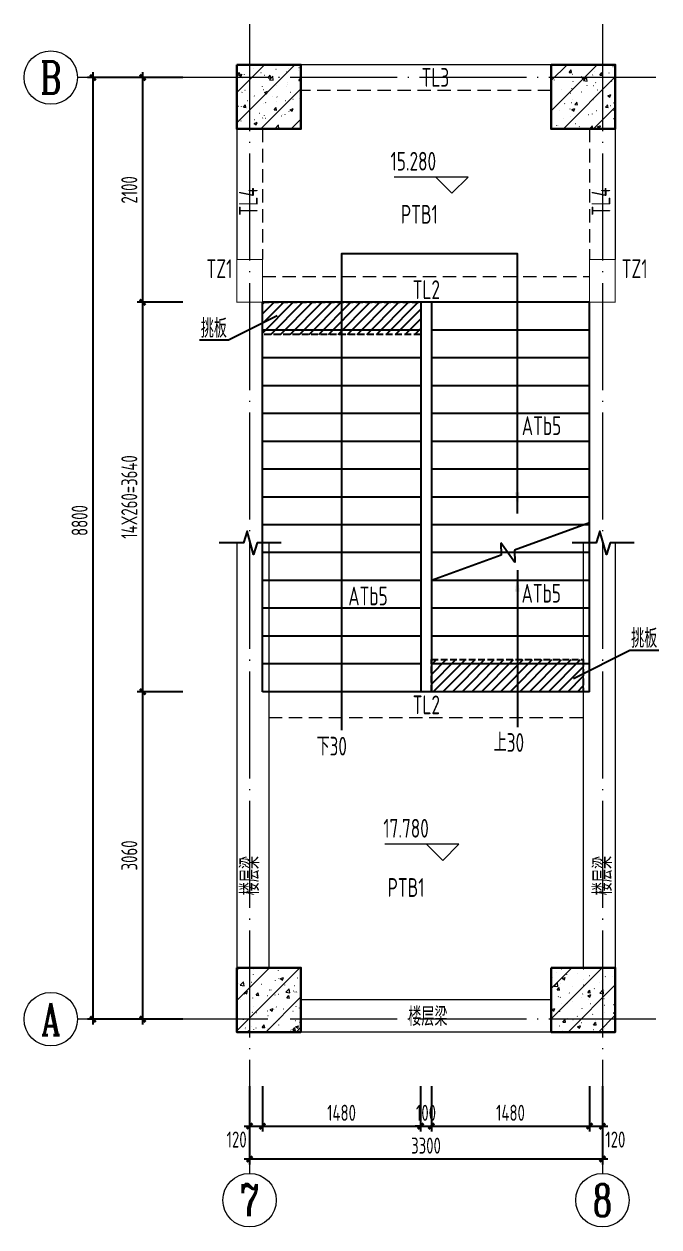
# Model space of a CAD drawing. Extents: x 56246 to 893198, y -950445 to -423535.
# Drawn here: x 442714 to 448653, y -490251 to -479009 of the extents above; entities that cross this region are included whole.
import ezdxf
from ezdxf.enums import TextEntityAlignment as Align

# ---------------------------------------------------------------- set-up
doc = ezdxf.new("R2010")
doc.units = 0
doc.header["$LTSCALE"] = 500
for name, pattern in [('CONTINOUS', [0]), ('DASH', [0.35, 0.25, -0.1]), ('DOTE', [2.42, 2, -0.2, 0.02, -0.2]), ('HIDDEN', [0.375, 0.25, -0.125])]:
    doc.linetypes.add(name, pattern=pattern)
for name, color, linetype, lineweight in [('0S-板-上层柱线', 6, 'Continuous', 18), ('0S-柱-线', 50, 'Continuous', 30), ('0S-梁-不可见', 4, 'HIDDEN', 18), ('0S-梁-线', 5, 'Continuous', 18), ('0S-楼梯-文字', 4, 'Continuous', 20), ('0S-轴线', 1, 'DOTE', 13), ('0S-轴线尺寸', 6, 'CONTINOUS', 18), ('0S-轴线编号', 6, 'CONTINOUS', 18), ('上层柱线', 6, 'Continuous', 18)]:
    doc.layers.add(name, color=color, linetype=linetype, lineweight=lineweight)
for name, color, linetype in [('PUB_DIM', 3, 'Continuous'), ('STAIR', 4, 'Continuous'), ('TEXT_LT', 90, 'Continuous'), ('THIN', 7, 'Continuous')]:
    doc.layers.add(name, color=color, linetype=linetype)
doc.styles.add('TSSD_Axis', font='complex.shx', dxfattribs={"width": 0.7, "bigfont": 'hztxt.shx'})
doc.styles.add('TSSD_DIMENSION', font='tssdeng.shx', dxfattribs={"width": 0.7, "bigfont": 'Hztxt.shx'})
doc.styles.add('TSSD_Rein', font='Tssdeng.shx', dxfattribs={"width": 0.7, "bigfont": 'hztxt.shx'})
doc.dimstyles.new('TSSD_50_50', dxfattribs={"dimtxt": 150, "dimasz": 50, "dimexe": 50, "dimexo": 125, "dimgap": 50, "dimtad": 1, "dimdec": 0, "dimzin": 0, "dimdsep": 46, "dimtxsty": 'TSSD_DIMENSION', "dimblk": 'ARCHTICK', "dimblk1": 'ARCHTICK', "dimblk2": 'ARCHTICK', "dimcen": 0, "dimdle": 50, "dimclrt": 7, "dimadec": 0, "dimazin": 0, "dimtfac": 1, "dimtdec": 0, "dimtix": 1, "dimtmove": 2, "dimatfit": 3, "dimfxl": 1, "dimtolj": 1, "dimtzin": 0, "dimarcsym": 0})
pattern_1 = [(45, (-4716.75, -36984.65), (-141.421356, 141.421356), []), (50, (-4716.75, -36984.65), (286.90407, -25.10085), [30, -330]), (355, (-4716.75, -36984.65), (-55.50053, 300.87685), [24, -264]), (100.4514, (-4692.84, -36986.74), (231.40375, 275.77582), [25.49608, -280.45684]), (46.1842, (-4716.75, -36904.65), (426.89642, -66.2076), [45, -495]), (96.6356, (-4681.18, -36910.17), (373.86508, 389.64715), [38.24412, -420.6852]), (351.1842, (-4716.75, -36904.65), (373.86478, 389.64744), [36, -396]), (21, (-4676.75, -36924.65), (238.76282, -161.04756), [30, -330]), (326, (-4676.75, -36924.65), (97.32613, 290.06002), [24, -264]), (71.4514, (-4656.86, -36938.07), (336.08905, 129.0122), [25.49608, -280.45684]), (37.5, (-4716.75, -36984.65), (4.863942, 133.157542), [2, -260.8, 2, -268, 2, -265]), (7.5, (-4716.75, -36984.65), (105.227815, 157.764685), [2, -152.8, 2, -254.8, 2, -101]), (327.5, (-4805.95, -36984.65), (213.528974, -9.021949), [2, -100, 2, -312, 2, -414]), (317.5, (-4845.95, -36984.65), (233.27447, 40.041993), [2, -130, 2, -207.2, 2, -294])]

# ---------------------------------------------------------------- blocks, each defined once
blk = doc.blocks.new('_ArchTick')
at = {"color": 0, "linetype": 'ByBlock', "const_width": 0.5}
blk.add_lwpolyline([(-0.53, -0.53), (0.53, 0.53)], dxfattribs=at)
blk = doc.blocks.new('*D749')
at = {"layer": '0S-轴线尺寸', "color": 0, "lineweight": -2, "transparency": 16777216}
for p, q in [((444824, -488934), (444824, -489666)), ((448124, -488934), (448124, -489666)), ((448174, -489616), (444774, -489616))]:
    blk.add_line(p, q, dxfattribs=at)
at = {"layer": 'Defpoints', "color": 0, "transparency": 16777216}
for p in [(444824, -488809), (448124, -488809), (444824, -489616)]:
    blk.add_point(p, dxfattribs=at)
at = {"layer": '0S-轴线尺寸', "color": 0, "lineweight": -2, "transparency": 16777216, "xscale": 50, "yscale": 50, "zscale": 50, "rotation": 180}
blk.add_blockref('_ArchTick', (444824, -489616), dxfattribs=at)
at = {"layer": '0S-轴线尺寸', "color": 0, "lineweight": -2, "transparency": 16777216, "xscale": 50, "yscale": 50, "zscale": 50}
blk.add_blockref('_ArchTick', (448124, -489616), dxfattribs=at)
at = {"layer": '0S-轴线尺寸', "color": 7, "transparency": 16777216, "insert": (446474, -489491), "char_height": 150, "attachment_point": 5, "style": 'TSSD_DIMENSION'}
blk.add_mtext('\\A1;3300', dxfattribs=at)
blk = doc.blocks.new('*D750')
at = {"layer": '0S-轴线尺寸', "color": 0, "lineweight": -2, "transparency": 16777216}
for p, q in [((444199, -479509), (443309, -479509)), ((443359, -479459), (443359, -488359)), ((444199, -488309), (443309, -488309))]:
    blk.add_line(p, q, dxfattribs=at)
at = {"layer": 'Defpoints', "color": 0, "transparency": 16777216}
for p in [(444324, -479509), (443359, -488309), (444324, -488309)]:
    blk.add_point(p, dxfattribs=at)
at = {"layer": '0S-轴线尺寸', "color": 0, "lineweight": -2, "transparency": 16777216, "xscale": 50, "yscale": 50, "zscale": 50}
for p, rotation in [((443359, -479509), 90), ((443359, -488309), 270)]:
    blk.add_blockref('_ArchTick', p, dxfattribs=dict(at, rotation=rotation))
at = {"layer": '0S-轴线尺寸', "color": 7, "transparency": 16777216, "insert": (443234, -483649), "char_height": 150, "attachment_point": 5, "rotation": 90, "style": 'TSSD_DIMENSION'}
blk.add_mtext('\\A1;8800', dxfattribs=at)
blk = doc.blocks.new('*D751')
at = {"layer": '0S-轴线尺寸', "color": 0, "lineweight": -2, "transparency": 16777216}
for p, q in [((446524, -488934), (446524, -489359)), ((448004, -488934), (448004, -489359)), ((446474, -489309), (448054, -489309))]:
    blk.add_line(p, q, dxfattribs=at)
at = {"layer": 'Defpoints', "color": 0, "transparency": 16777216}
for p in [(446524, -488809), (448004, -488809), (448004, -489309)]:
    blk.add_point(p, dxfattribs=at)
at = {"layer": '0S-轴线尺寸', "color": 0, "lineweight": -2, "transparency": 16777216, "xscale": 50, "yscale": 50, "zscale": 50, "rotation": 180}
blk.add_blockref('_ArchTick', (446524, -489309), dxfattribs=at)
at = {"layer": '0S-轴线尺寸', "color": 0, "lineweight": -2, "transparency": 16777216, "xscale": 50, "yscale": 50, "zscale": 50}
blk.add_blockref('_ArchTick', (448004, -489309), dxfattribs=at)
at = {"layer": '0S-轴线尺寸', "color": 7, "transparency": 16777216, "insert": (447264, -489184), "char_height": 150, "attachment_point": 5, "style": 'TSSD_DIMENSION'}
blk.add_mtext('\\A1;1480', dxfattribs=at)
blk = doc.blocks.new('*D752')
at = {"layer": '0S-轴线尺寸', "color": 0, "lineweight": -2, "transparency": 16777216}
for p, q in [((448004, -488934), (448004, -489359)), ((448124, -488934), (448124, -489359)), ((447954, -489309), (448174, -489309))]:
    blk.add_line(p, q, dxfattribs=at)
at = {"layer": 'Defpoints', "color": 0, "transparency": 16777216}
for p in [(448004, -488809), (448124, -488809), (448124, -489309)]:
    blk.add_point(p, dxfattribs=at)
at = {"layer": '0S-轴线尺寸', "color": 0, "lineweight": -2, "transparency": 16777216, "xscale": 50, "yscale": 50, "zscale": 50, "rotation": 180}
blk.add_blockref('_ArchTick', (448004, -489309), dxfattribs=at)
at = {"layer": '0S-轴线尺寸', "color": 0, "lineweight": -2, "transparency": 16777216, "xscale": 50, "yscale": 50, "zscale": 50}
blk.add_blockref('_ArchTick', (448124, -489309), dxfattribs=at)
at = {"layer": '0S-轴线尺寸', "color": 7, "transparency": 16777216, "insert": (448245, -489434), "char_height": 150, "attachment_point": 5, "style": 'TSSD_DIMENSION'}
blk.add_mtext('\\A1;120', dxfattribs=at)
blk = doc.blocks.new('_ARROW')
blk.add_solid([(0, 0), (-1, 0.1), (-1, -0.1)])
blk = doc.blocks.new('*D753')
at = {"layer": '0S-轴线尺寸', "color": 0, "lineweight": -2, "transparency": 16777216}
for p, q in [((444199, -485249), (443774, -485249)), ((443824, -488359), (443824, -485199)), ((444199, -488309), (443774, -488309))]:
    blk.add_line(p, q, dxfattribs=at)
at = {"layer": 'Defpoints', "color": 0, "transparency": 16777216}
for p in [(443824, -485249), (444324, -485249), (444324, -488309)]:
    blk.add_point(p, dxfattribs=at)
at = {"layer": '0S-轴线尺寸', "color": 0, "lineweight": -2, "transparency": 16777216, "xscale": 50, "yscale": 50, "zscale": 50}
for p, rotation in [((443824, -485249), 90), ((443824, -488309), 270)]:
    blk.add_blockref('_ArchTick', p, dxfattribs=dict(at, rotation=rotation))
at = {"layer": '0S-轴线尺寸', "color": 7, "transparency": 16777216, "insert": (443699, -486779), "char_height": 150, "attachment_point": 5, "rotation": 90, "style": 'TSSD_DIMENSION'}
blk.add_mtext('\\A1;3060', dxfattribs=at)
blk = doc.blocks.new('*D754')
at = {"layer": '0S-轴线尺寸', "color": 0, "lineweight": -2, "transparency": 16777216}
for p, q in [((446424, -488934), (446424, -489359)), ((446524, -488934), (446524, -489359)), ((446424, -489309), (446374, -489309)), ((446424, -489309), (446524, -489309)), ((446524, -489309), (446574, -489309))]:
    blk.add_line(p, q, dxfattribs=at)
at = {"layer": 'Defpoints', "color": 0, "transparency": 16777216}
for p in [(446424, -488809), (446524, -488809), (446524, -489309)]:
    blk.add_point(p, dxfattribs=at)
at = {"layer": '0S-轴线尺寸', "color": 0, "lineweight": -2, "transparency": 16777216, "xscale": 50, "yscale": 50, "zscale": 50}
blk.add_blockref('_ArchTick', (446424, -489309), dxfattribs=at)
at = {"layer": '0S-轴线尺寸', "color": 0, "lineweight": -2, "transparency": 16777216, "xscale": 50, "yscale": 50, "zscale": 50, "rotation": 180}
blk.add_blockref('_ArchTick', (446524, -489309), dxfattribs=at)
at = {"layer": '0S-轴线尺寸', "color": 7, "transparency": 16777216, "insert": (446474, -489184), "char_height": 150, "attachment_point": 5, "style": 'TSSD_DIMENSION'}
blk.add_mtext('\\A1;100', dxfattribs=at)
blk = doc.blocks.new('*D755')
at = {"layer": '0S-轴线尺寸', "color": 0, "lineweight": -2, "transparency": 16777216}
for p, q in [((444944, -488934), (444944, -489359)), ((446424, -488934), (446424, -489359)), ((444894, -489309), (446474, -489309))]:
    blk.add_line(p, q, dxfattribs=at)
at = {"layer": 'Defpoints', "color": 0, "transparency": 16777216}
for p in [(444944, -488809), (446424, -488809), (446424, -489309)]:
    blk.add_point(p, dxfattribs=at)
at = {"layer": '0S-轴线尺寸', "color": 0, "lineweight": -2, "transparency": 16777216, "xscale": 50, "yscale": 50, "zscale": 50, "rotation": 180}
blk.add_blockref('_ArchTick', (444944, -489309), dxfattribs=at)
at = {"layer": '0S-轴线尺寸', "color": 0, "lineweight": -2, "transparency": 16777216, "xscale": 50, "yscale": 50, "zscale": 50}
blk.add_blockref('_ArchTick', (446424, -489309), dxfattribs=at)
at = {"layer": '0S-轴线尺寸', "color": 7, "transparency": 16777216, "insert": (445684, -489184), "char_height": 150, "attachment_point": 5, "style": 'TSSD_DIMENSION'}
blk.add_mtext('\\A1;1480', dxfattribs=at)
blk = doc.blocks.new('*D756')
at = {"layer": '0S-轴线尺寸', "color": 0, "lineweight": -2, "transparency": 16777216}
for p, q in [((444824, -488934), (444824, -489359)), ((444944, -488934), (444944, -489359)), ((444774, -489309), (444994, -489309))]:
    blk.add_line(p, q, dxfattribs=at)
at = {"layer": 'Defpoints', "color": 0, "transparency": 16777216}
for p in [(444824, -488809), (444944, -488809), (444944, -489309)]:
    blk.add_point(p, dxfattribs=at)
at = {"layer": '0S-轴线尺寸', "color": 0, "lineweight": -2, "transparency": 16777216, "xscale": 50, "yscale": 50, "zscale": 50, "rotation": 180}
blk.add_blockref('_ArchTick', (444824, -489309), dxfattribs=at)
at = {"layer": '0S-轴线尺寸', "color": 0, "lineweight": -2, "transparency": 16777216, "xscale": 50, "yscale": 50, "zscale": 50}
blk.add_blockref('_ArchTick', (444944, -489309), dxfattribs=at)
at = {"layer": '0S-轴线尺寸', "color": 7, "transparency": 16777216, "insert": (444703, -489434), "char_height": 150, "attachment_point": 5, "style": 'TSSD_DIMENSION'}
blk.add_mtext('\\A1;120', dxfattribs=at)
blk = doc.blocks.new('*D757')
at = {"layer": '0S-轴线尺寸', "color": 0, "lineweight": -2, "transparency": 16777216}
for p, q in [((444199, -479509), (443774, -479509)), ((443824, -481659), (443824, -479459)), ((444199, -481609), (443774, -481609))]:
    blk.add_line(p, q, dxfattribs=at)
at = {"layer": 'Defpoints', "color": 0, "transparency": 16777216}
for p in [(443824, -479509), (444324, -479509), (444324, -481609)]:
    blk.add_point(p, dxfattribs=at)
at = {"layer": '0S-轴线尺寸', "color": 0, "lineweight": -2, "transparency": 16777216, "xscale": 50, "yscale": 50, "zscale": 50}
for p, rotation in [((443824, -479509), 90), ((443824, -481609), 270)]:
    blk.add_blockref('_ArchTick', p, dxfattribs=dict(at, rotation=rotation))
at = {"layer": '0S-轴线尺寸', "color": 7, "transparency": 16777216, "insert": (443699, -480559), "char_height": 150, "attachment_point": 5, "rotation": 90, "style": 'TSSD_DIMENSION'}
blk.add_mtext('\\A1;2100', dxfattribs=at)
blk = doc.blocks.new('*D758')
at = {"layer": '0S-轴线尺寸', "color": 0, "lineweight": -2, "transparency": 16777216}
for p, q in [((443824, -485299), (443824, -481559)), ((444199, -481609), (443774, -481609)), ((444199, -485249), (443774, -485249))]:
    blk.add_line(p, q, dxfattribs=at)
at = {"layer": 'Defpoints', "color": 0, "transparency": 16777216}
for p in [(443824, -481609), (444324, -481609), (444324, -485249)]:
    blk.add_point(p, dxfattribs=at)
at = {"layer": '0S-轴线尺寸', "color": 0, "lineweight": -2, "transparency": 16777216, "xscale": 50, "yscale": 50, "zscale": 50}
for p, rotation in [((443824, -481609), 90), ((443824, -485249), 270)]:
    blk.add_blockref('_ArchTick', p, dxfattribs=dict(at, rotation=rotation))
at = {"layer": '0S-轴线尺寸', "color": 7, "transparency": 16777216, "insert": (443699, -483429), "char_height": 150, "attachment_point": 5, "rotation": 90, "style": 'TSSD_DIMENSION'}
blk.add_mtext('\\A1;14X260=3640', dxfattribs=at)
blk = doc.blocks.new('ts_axno')
at = {"color": 0, "linetype": 'ByBlock', "lineweight": -2}
blk.add_circle((0, 0), 0.5, dxfattribs=at)
at = {"color": 0, "linetype": 'ByBlock', "lineweight": -2, "style": 'TSSD_Axis', "width": 0.7}
blk.add_attdef('A', text='', height=0.6, dxfattribs=at).set_placement((0, 0), align=Align.MIDDLE_CENTER)

msp = doc.modelspace()

# ---------------------------------------------------------------- hatches: boundary and pattern name
h = msp.add_hatch()
h.set_pattern_fill('ANSI31', color=256, scale=20)
h.set_pattern_definition([(45, (125151.02, -11518.085), (-44.9012806, 44.9012806), [])])
h.paths.add_polyline_path([(446424.1518, -481909.1023), (444944.1518, -481909.1023), (444944.1518, -481609.1023), (446424.1518, -481609.1023)])
h = msp.add_hatch()
h.set_pattern_fill('ANSI31', color=256, scale=20)
h.set_pattern_definition([(45, (126671.02, -14858.085), (-44.9012806, 44.9012806), [])])
h.paths.add_polyline_path([(447944.1518, -485249.1023), (446524.1518, -485249.1023), (446524.1518, -484949.1023), (447944.1518, -484949.1023)])
at = {"layer": '上层柱线'}
h = msp.add_hatch(dxfattribs=at)
h.set_pattern_fill('钢筋混凝土', color=256, scale=40, pattern_type=2)
h.set_pattern_definition(pattern_1)
h.paths.add_polyline_path([(444704.1518, -479389.1023), (444704.1518, -479989.1023), (445304.1518, -479989.1023), (445304.1518, -479389.1023)])
h = msp.add_hatch(dxfattribs=at)
h.set_pattern_fill('钢筋混凝土', color=256, scale=40, pattern_type=2)
h.set_pattern_definition(pattern_1)
h.paths.add_polyline_path([(447644.1518, -479389.1023), (447644.1518, -479989.1023), (448244.1518, -479989.1023), (448244.1518, -479389.1023)])
h = msp.add_hatch(dxfattribs=at)
h.set_pattern_fill('钢筋混凝土', color=256, scale=40, pattern_type=2)
h.set_pattern_definition(pattern_1)
h.paths.add_polyline_path([(444704.1518, -487829.1023), (444704.1518, -488429.1023), (445304.1518, -488429.1023), (445304.1518, -487829.1023)])
h = msp.add_hatch(dxfattribs=at)
h.set_pattern_fill('钢筋混凝土', color=256, scale=40, pattern_type=2)
h.set_pattern_definition(pattern_1)
h.paths.add_polyline_path([(447644.1518, -487829.1023), (447644.1518, -488429.1023), (448244.1518, -488429.1023), (448244.1518, -487829.1023)])

# ---------------------------------------------------------------- linework, layer by layer
at = {"linetype": 'DASH', "ltscale": 0.5}
for points in [[(446424.1518, -481909.1023), (444944.1518, -481909.1023), (444944.1518, -481609.1023), (446424.1518, -481609.1023)], [(447944.1518, -485249.1023), (446524.1518, -485249.1023), (446524.1518, -484949.1023), (447944.1518, -484949.1023)]]:
    msp.add_lwpolyline(points, close=True, dxfattribs=at)
at = {"layer": '0S-板-上层柱线', "const_width": 10}
for points in [[(444704.1518, -481209.1023), (444944.1518, -481209.1023), (444944.1518, -481609.1023), (444704.1518, -481609.1023)], [(448004.1518, -481209.1023), (448244.1518, -481209.1023), (448244.1518, -481609.1023), (448004.1518, -481609.1023)]]:
    msp.add_lwpolyline(points, close=True, dxfattribs=at)
at = {"layer": '0S-柱-线'}
for points in [[(444704.1518, -479389.1023), (444704.1518, -479989.1023), (445304.1518, -479989.1023), (445304.1518, -479389.1023)], [(447644.1518, -479389.1023), (447644.1518, -479989.1023), (448244.1518, -479989.1023), (448244.1518, -479389.1023)], [(444704.1518, -487829.1023), (444704.1518, -488429.1023), (445304.1518, -488429.1023), (445304.1518, -487829.1023)], [(447644.1518, -487829.1023), (447644.1518, -488429.1023), (448244.1518, -488429.1023), (448244.1518, -487829.1023)]]:
    msp.add_lwpolyline(points, close=True, dxfattribs=at)
at = {"layer": '0S-梁-不可见'}
for p, q in [((447644.1518, -479629.1023), (445304.1518, -479629.1023)), ((444944.1518, -479989.1023), (444944.1518, -481209.1023)), ((448004.1518, -479989.1023), (448004.1518, -481209.1023)), ((444944.1518, -481369.1023), (448004.1518, -481369.1023)), ((445004.1518, -485489.1023), (447944.1518, -485489.1023))]:
    msp.add_line(p, q, dxfattribs=at)
at = {"layer": '0S-梁-线'}
for p, q in [((447644.1518, -479389.1023), (445304.1518, -479389.1023)), ((444704.1518, -479989.1023), (444704.1518, -481209.1023)), ((448244.1518, -479989.1023), (448244.1518, -481209.1023)), ((444944.1518, -481609.1023), (448004.1518, -481609.1023)), ((444704.1518, -483856.9579), (444704.1518, -487829.1023)), ((445004.1518, -483856.9579), (445004.1518, -487829.1023)), ((447944.1518, -483856.9579), (447944.1518, -487829.1023)), ((448244.1518, -483856.9579), (448244.1518, -487829.1023)), ((445004.1518, -485249.1023), (447944.1518, -485249.1023)), ((447644.1518, -488129.1023), (445304.1518, -488129.1023)), ((447644.1518, -488429.1023), (445304.1518, -488429.1023))]:
    msp.add_line(p, q, dxfattribs=at)
at = {"layer": '0S-楼梯-文字'}
for p, q in [((446717.0536, -480440.7375), (446177.0536, -480440.7375)), ((446567.0536, -480440.7375), (446717.0536, -480590.7375)), ((446867.0536, -480440.7375), (446567.0536, -480440.7375)), ((446717.0536, -480590.7375), (446867.0536, -480440.7375)), ((446629.9173, -486674.8471), (446089.9173, -486674.8471)), ((446479.9173, -486674.8471), (446629.9173, -486824.8471)), ((446779.9173, -486674.8471), (446479.9173, -486674.8471)), ((446629.9173, -486824.8471), (446779.9173, -486674.8471))]:
    msp.add_line(p, q, dxfattribs=at)
at = {"layer": '0S-轴线'}
for p, q in [((444824.1518, -479009.1023), (444824.1518, -488809.1023)), ((448124.1518, -479009.1023), (448124.1518, -488809.1023)), ((448624.1518, -479509.1023), (444324.1518, -479509.1023)), ((448624.1518, -488309.1023), (444324.1518, -488309.1023))]:
    msp.add_line(p, q, dxfattribs=at)
at = {"layer": '0S-轴线尺寸'}
for p, q in [((444824.1518, -488809.1023), (444824.1518, -489750.6864)), ((448124.1518, -488809.1023), (448124.1518, -489750.6864))]:
    msp.add_line(p, q, dxfattribs=at)
at = {"layer": '0S-轴线编号'}
for p, q in [((444324.1518, -479509.1023), (443214.4859, -479509.1023)), ((444324.1518, -488309.1023), (443214.4859, -488309.1023))]:
    msp.add_line(p, q, dxfattribs=at)
at = {"layer": 'PUB_DIM'}
for points in [[(447328.6959, -483584.4841), (447328.6959, -481157.2626), (445684.1518, -481157.2626), (445684.1518, -485607.4193)], [(447328.6959, -484113.7159), (447328.6959, -485579.8679)]]:
    msp.add_lwpolyline(points, dxfattribs=at)
at = {"layer": 'STAIR'}
for p, q in [((446424.1518, -481609.1023), (444944.1518, -481609.1023)), ((444944.1518, -485249.1023), (444944.1518, -481609.1023)), ((446524.1518, -481609.1023), (446424.1518, -481609.1023)), ((446424.1518, -481609.1023), (446424.1518, -485249.1023)), ((446524.1518, -481609.1023), (446524.1518, -485249.1023)), ((448004.1518, -481609.1023), (446524.1518, -481609.1023)), ((448004.1518, -485249.1023), (448004.1518, -481609.1023)), ((446424.1518, -481869.1023), (444944.1518, -481869.1023)), ((448004.1518, -481869.1023), (446524.1518, -481869.1023)), ((446424.1518, -482129.1023), (444944.1518, -482129.1023)), ((448004.1518, -482129.1023), (446524.1518, -482129.1023)), ((446424.1518, -482389.1023), (444944.1518, -482389.1023)), ((448004.1518, -482389.1023), (446524.1518, -482389.1023)), ((446424.1518, -482649.1023), (444944.1518, -482649.1023)), ((448004.1518, -482649.1023), (446524.1518, -482649.1023)), ((446424.1518, -482909.1023), (444944.1518, -482909.1023)), ((448004.1518, -482909.1023), (446524.1518, -482909.1023)), ((446424.1518, -483169.1023), (444944.1518, -483169.1023)), ((448004.1518, -483169.1023), (446524.1518, -483169.1023)), ((446424.1518, -483429.1023), (444944.1518, -483429.1023)), ((448004.1518, -483429.1023), (446524.1518, -483429.1023)), ((446424.1518, -483689.1023), (444944.1518, -483689.1023)), ((448004.1518, -483689.1023), (446524.1518, -483689.1023)), ((448004.1518, -483670.9205), (447300.2384, -483926.889)), ((446424.1518, -483949.1023), (444944.1518, -483949.1023)), ((448004.1518, -483949.1023), (446524.1518, -483949.1023)), ((447304.9374, -484042.2273), (447173.3663, -483855.9773)), ((447173.3663, -483855.9773), (447178.0653, -483971.3156)), ((447300.2384, -483926.889), (447304.9374, -484042.2273)), ((447178.0653, -483971.3156), (446524.1518, -484209.1023)), ((446424.1518, -484209.1023), (444944.1518, -484209.1023)), ((448004.1518, -484209.1023), (446524.1518, -484209.1023)), ((446424.1518, -484469.1023), (444944.1518, -484469.1023)), ((448004.1518, -484469.1023), (446524.1518, -484469.1023)), ((446424.1518, -484729.1023), (444944.1518, -484729.1023)), ((448004.1518, -484729.1023), (446524.1518, -484729.1023)), ((446424.1518, -484989.1023), (444944.1518, -484989.1023)), ((448004.1518, -484989.1023), (446524.1518, -484989.1023)), ((446424.1518, -485249.1023), (444944.1518, -485249.1023)), ((446524.1518, -485249.1023), (446424.1518, -485249.1023)), ((448004.1518, -485249.1023), (446524.1518, -485249.1023))]:
    msp.add_line(p, q, dxfattribs=at)
at = {"layer": 'TEXT_LT'}
for points in [[(445082.0838, -481734.8945), (444627.4195, -481964.0729), (444355.4662, -481964.0729)], [(447854.1731, -485123.8898), (448380.8841, -484861.53), (448652.8374, -484861.53)]]:
    msp.add_lwpolyline(points, dxfattribs=at)
at = {"layer": 'THIN'}
for points in [[(445120.7745, -483856.9579), (444895.7745, -483856.9579), (444860.7745, -483966.9579), (444800.7745, -483746.9579), (444765.7745, -483856.9579), (444540.7745, -483856.9579)], [(448420.7745, -483856.9579), (448195.7745, -483856.9579), (448160.7745, -483966.9579), (448100.7745, -483746.9579), (448065.7745, -483856.9579), (447840.7745, -483856.9579)]]:
    msp.add_lwpolyline(points, dxfattribs=at)
at = {"layer": '上层柱线'}
for points in [[(444704.1518, -479389.1023), (444704.1518, -479989.1023), (445304.1518, -479989.1023), (445304.1518, -479389.1023)], [(447644.1518, -479389.1023), (447644.1518, -479989.1023), (448244.1518, -479989.1023), (448244.1518, -479389.1023)], [(444704.1518, -487829.1023), (444704.1518, -488429.1023), (445304.1518, -488429.1023), (445304.1518, -487829.1023)], [(447644.1518, -487829.1023), (447644.1518, -488429.1023), (448244.1518, -488429.1023), (448244.1518, -487829.1023)]]:
    msp.add_lwpolyline(points, close=True, dxfattribs=at)

# ---------------------------------------------------------------- block references
at = {"layer": '0S-轴线编号'}
ref = msp.add_blockref('ts_axno', (442964.4859, -479509.1023), dxfattribs=dict(at, xscale=500, yscale=500, zscale=500))
ref.add_attrib('18', 'B', dxfattribs={"height": 300, "style": 'TSSD_Axis', "width": 0.7}).set_placement((442964.4859, -479509.1023), align=Align.MIDDLE_CENTER)
ref = msp.add_blockref('ts_axno', (442964.4859, -488309.1023), dxfattribs=dict(at, xscale=500, yscale=500, zscale=500))
ref.add_attrib('18', 'A', dxfattribs={"height": 300, "style": 'TSSD_Axis', "width": 0.7}).set_placement((442964.4859, -488309.1023), align=Align.MIDDLE_CENTER)
ref = msp.add_blockref('ts_axno', (444824.1518, -490000.6864), dxfattribs=dict(at, xscale=500, yscale=500, zscale=500))
ref.add_attrib('17', '7', dxfattribs={"height": 300, "style": 'TSSD_Axis', "width": 0.7}).set_placement((444824.1518, -490000.6864), align=Align.MIDDLE_CENTER)
ref = msp.add_blockref('ts_axno', (448124.1518, -490000.6864), dxfattribs=dict(at, xscale=500, yscale=500, zscale=500))
ref.add_attrib('18', '8', dxfattribs={"height": 300, "style": 'TSSD_Axis', "width": 0.7}).set_placement((448124.1518, -490000.6864), align=Align.MIDDLE_CENTER)
at = {"layer": 'PUB_DIM', "xscale": 200, "yscale": 200, "zscale": 200}
for p, rotation in [((447328.6959, -483584.4841), 270), ((447328.6959, -484113.7159), 90)]:
    msp.add_blockref('_ARROW', p, dxfattribs=dict(at, rotation=rotation))

# ---------------------------------------------------------------- texts
at = {"layer": '0S-楼梯-文字', "style": 'TSSD_Rein', "width": 0.7}
for s, p in [('TL3', (446432.3104, -479595.0374)), ('TZ1', (444420.4378, -481383.1801)), ('TZ1', (448303.8158, -481383.1801)), ('TL2', (446348.9733, -481578.7577)), ('TL2', (446348.9733, -485458.7577)), ('上30', (447106.5998, -485810.9047)), ('下30', (445449.5201, -485844.9836)), ('楼层梁', (446307.9071, -488371.5025))]:
    msp.add_text(s, height=175, dxfattribs=at).set_placement(p)
for s, p in [('15.280', (446355.3486, -480290.7375)), ('PTB1', (446411.8657, -480786.8911)), ('17.780', (446287.4968, -486524.8471)), ('PTB1', (446287.4968, -487078.1649))]:
    msp.add_text(s, height=175, dxfattribs=at).set_placement(p, align=Align.MIDDLE)
for s, p in [('TL4', (444899.9086, -480799.659)), ('TL4', (448198.0562, -480799.659)), ('楼层梁', (444913.6103, -487150.7145)), ('楼层梁', (448213.6103, -487150.7145))]:
    msp.add_text(s, height=175, rotation=90, dxfattribs=at).set_placement(p)
at = {"layer": 'TEXT_LT', "style": 'TSSD_Rein', "width": 0.7}
for rotation, p in [(0.00000003, (444367.2155, -481940.2657, 33.9)), (359.99999997, (448392.2298, -484837.7228, 33.9))]:
    msp.add_text('挑板', height=175, rotation=rotation, dxfattribs=at).set_placement(p)
for p in [(447370.4196, -482850.23), (445747.5206, -484441.3916), (447367.9963, -484416.3916)]:
    msp.add_text('ATb5', height=175, dxfattribs=at).set_placement(p)

# ---------------------------------------------------------------- dimensions: what is measured, and where the dimension line sits
at = {"layer": '0S-轴线尺寸'}
for base, p1, p2, angle, picture, middle, dimtype in [((443358.6704, -488309.1023), (444324.1518, -479509.1023), (444324.1518, -488309.1023), 270, '*D750', (443233.6704, -483649.1023), 160), ((444944.1518, -489309.1023), (444824.1518, -488809.1023), (444944.1518, -488809.1023), 0, '*D756', (444703.1903, -489434.1023), 161), ((448124.1518, -489309.1023), (448004.1518, -488809.1023), (448124.1518, -488809.1023), 0, '*D752', (448245.1134, -489434.1023), 161)]:
    dim = msp.add_linear_dim(base=base, p1=p1, p2=p2, angle=angle, dimstyle='TSSD_50_50', dxfattribs=at)
    dim.commit()
    dim.dimension.update_dxf_attribs({"geometry": picture, "text_midpoint": middle, "dimtype": dimtype})
for p1, p2, distance, picture, middle in [((444324.1518, -481609.1024), (444324.1518, -479509.1023), 500, '*D757', (443699.1518, -480559.1023)), ((444324.1518, -488309.1023), (444324.1518, -485249.1023), 500, '*D753', (443699.1518, -486779.1023)), ((444944.1518, -488809.1023), (446424.1518, -488809.1023), -500, '*D755', (445684.1518, -489184.1023)), ((446424.1518, -488809.1023), (446524.1518, -488809.1023), -500, '*D754', (446474.1518, -489184.1023)), ((446524.1518, -488809.1023), (448004.1518, -488809.1023), -500, '*D751', (447264.1518, -489184.1023))]:
    dim = msp.add_aligned_dim(p1=p1, p2=p2, distance=distance, dimstyle='TSSD_50_50', dxfattribs=at)
    dim.commit()
    dim.dimension.update_dxf_attribs({"geometry": picture, "text_midpoint": middle})
dim = msp.add_aligned_dim(p1=(444324.1518, -485249.1023), p2=(444324.1518, -481609.1024), distance=500, text='14X260=<>', dimstyle='TSSD_50_50', dxfattribs=at)
dim.commit()
dim.dimension.update_dxf_attribs({"geometry": '*D758', "text_midpoint": (443699.1518, -483429.1023)})
dim = msp.add_linear_dim(base=(444824.1518, -489616.472), p1=(448124.1518, -488809.1023), p2=(444824.1518, -488809.1023), dimstyle='TSSD_50_50', dxfattribs=at)
dim.commit()
dim.dimension.update_dxf_attribs({"geometry": '*D749', "text_midpoint": (446474.1518, -489491.472)})

doc.saveas('drawing.dxf')
